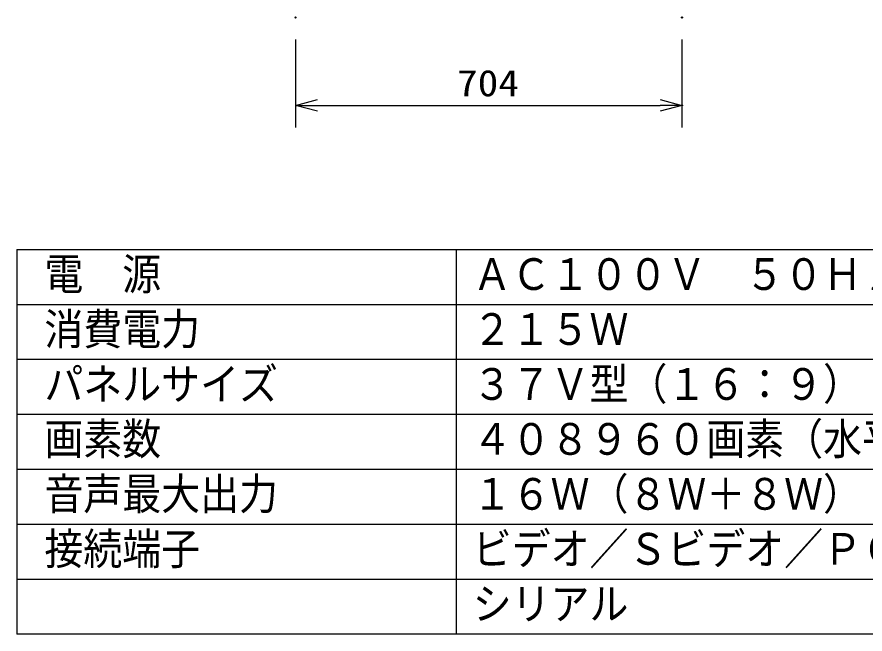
# Model space of a CAD drawing. Units: millimetres, scale not verified. Extents: x -63 to 63, y -57 to 57.
# Drawn here: x -62.5 to 14.7, y -56.5 to -0.3 of the extents above; entities that cross this region are included whole.
import ezdxf
from ezdxf.enums import TextEntityAlignment as Align

# ---------------------------------------------------------------- set-up
doc = ezdxf.new("R2010")
doc.units = ezdxf.units.MM
doc.header["$LTSCALE"] = 0.190236
doc.header["$PDMODE"] = 32
doc.header["$PDSIZE"] = 0.0951
for name, color, linetype in [('0-0_MOJI1', 2, 'Continuous'), ('0-3_WAKU', 3, 'Continuous'), ('0-4_DEFPOINTS', 7, 'Continuous')]:
    doc.layers.add(name, color=color, linetype=linetype)
doc.styles.add('ＭＳ ゴシック', font='')
doc.styles.get('ＭＳ ゴシック').set_extended_font_data('MS Gothic')

# ---------------------------------------------------------------- blocks, each defined once
blk = doc.blocks.new('_OPEN30')
at = {"layer": '0-4_DEFPOINTS'}
blk.add_line((0, 0), (-1, 0), dxfattribs=at)
blk.add_lwpolyline([(-1, 0.26795), (0, 0), (-1, -0.26795)], dxfattribs=at)

msp = doc.modelspace()

# ---------------------------------------------------------------- linework, layer by layer
at = {"layer": '0-3_WAKU'}
for p, q in [((-37.147, -2.3948), (-37.147, -10.3948)), ((-1.9469, -2.3948), (-1.9469, -10.3948)), ((-35.147, -8.3948), (-3.9469, -8.3948))]:
    msp.add_line(p, q, dxfattribs=at)
at = {"layer": '0-3_WAKU', "color": 4}
for p, q in [((-62.5001, -21.5), (-62.5001, -56.5001)), ((-62.5001, -21.5), (62.5001, -21.5)), ((-22.5, -21.5), (-22.5, -56.5001)), ((62.5001, -56.5001), (-62.5001, -56.5001))]:
    msp.add_line(p, q, dxfattribs=at)
at = {"layer": '0-3_WAKU', "color": 1}
for p, q in [((-62.5001, -26.5), (62.5001, -26.5)), ((-62.5001, -31.5001), (62.5001, -31.5001)), ((-62.5001, -36.5001), (62.5001, -36.5001)), ((-62.5001, -41.5001), (62.5001, -41.5001)), ((-62.5001, -46.5001), (62.5001, -46.5001)), ((-62.5001, -51.5001), (62.5001, -51.5001))]:
    msp.add_line(p, q, dxfattribs=at)
at = {"layer": '0-4_DEFPOINTS'}
for p in [(-37.147, -0.3948), (-1.9469, -0.3948), (-1.9469, -8.3948)]:
    msp.add_point(p, dxfattribs=at)

# ---------------------------------------------------------------- block references
at = {"layer": '0-3_WAKU', "xscale": 2, "yscale": 2, "rotation": 180}
msp.add_blockref('_OPEN30', (-37.147, -8.3948), dxfattribs=at)
at = {"layer": '0-3_WAKU', "xscale": 2, "yscale": 2}
msp.add_blockref('_OPEN30', (-1.9469, -8.3948), dxfattribs=at)

# ---------------------------------------------------------------- texts
at = {"layer": '0-0_MOJI1', "style": 'ＭＳ ゴシック', "width": 0.9}
for s, p in [('電  源', (-60.0001, -26.0552)), ('ＡＣ１００Ｖ\u3000５０Ｈｚ／６０Ｈｚ', (-21, -26.0552)), ('消費電力', (-60.0001, -31.0552)), ('２１５Ｗ', (-21, -31.0552)), ('パネルサイズ', (-60.0001, -36.0552)), ('３７Ｖ型（１６：９）', (-21, -36.0552)), ('画素数', (-60.0001, -41.0552)), ('４０８９６０画素（水平８５２×垂直４８０）', (-21, -41.0552)), ('音声最大出力', (-60.0001, -46.0552)), ('１６Ｗ（８Ｗ＋８Ｗ）', (-21, -46.0552)), ('接続端子', (-60.0001, -51.0552)), ('ビデオ／Ｓビデオ／ＰＣ／外部スピーカ', (-21, -51.0552)), ('シリアル', (-21, -56.0552))]:
    msp.add_text(s, height=2.887, dxfattribs=at).set_placement(p, align=Align.BOTTOM_LEFT)
at = {"layer": '0-3_WAKU', "style": 'ＭＳ ゴシック', "width": 1.15}
msp.add_text('704', height=2.406, dxfattribs=at).set_placement((-22.4341, -8.2852), align=Align.BOTTOM_LEFT)

doc.saveas('drawing.dxf')
